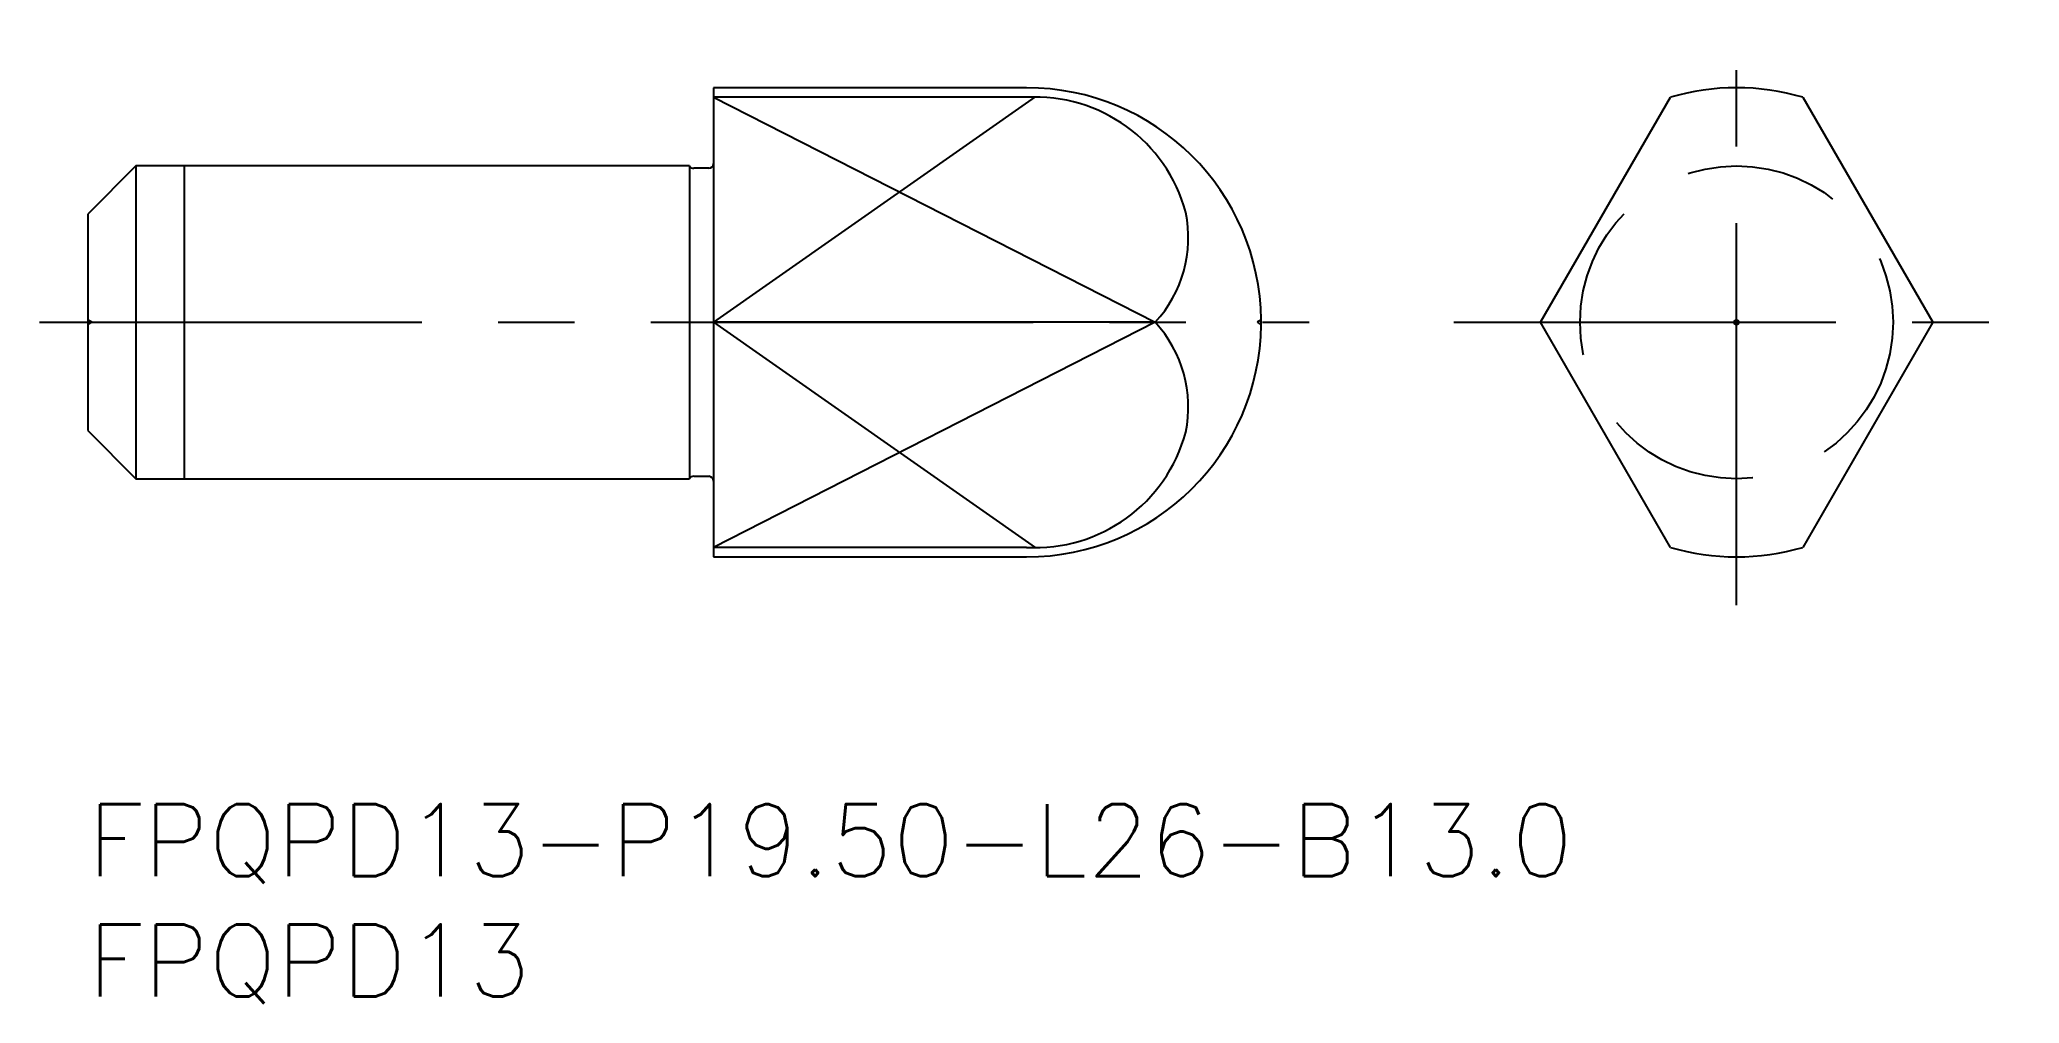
# Model space of a CAD drawing. Extents: x -2 to 80.2, y -8.3 to 31.8.
import ezdxf

# ---------------------------------------------------------------- set-up
doc = ezdxf.new("R2010")
doc.units = 0
doc.header["$LTSCALE"] = 0.5
doc.linetypes.add('CENTER', pattern=[50.8, 31.75, -6.35, 6.35, -6.35])
doc.linetypes.add('DASHED', pattern=[19.05, 12.7, -6.35])
for name, color, linetype in [('MSM_CENTER', 1, 'CENTER'), ('MSM_CONTINUOUS', 7, 'CONTINUOUS'), ('MSM_DASHED', 4, 'DASHED'), ('MSM_NARROW', 5, 'CONTINUOUS'), ('MSM_PART_NUMBER', 7, 'CONTINUOUS')]:
    doc.layers.add(name, color=color, linetype=linetype)
doc.styles.get("Standard").update_dxf_attribs({"font": 'txt.shx', "height": 1, "bigfont": 'bigfont.shx'})

# ---------------------------------------------------------------- blocks, each defined once
blk = doc.blocks.new('*U18')
at = {"layer": 'MSM_PART_NUMBER'}
blk.add_text('FPQPD13-P19.50-L26-B13.0', height=3, dxfattribs=at).set_placement((0, -3))
blk = doc.blocks.new('*U19')
at = {"layer": 'MSM_PART_NUMBER'}
blk.add_text('FPQPD13', height=3, dxfattribs=at).set_placement((0, -8))

msp = doc.modelspace()

# ---------------------------------------------------------------- linework, layer by layer
at = {"layer": 'MSM_CENTER'}
for p, q in [((68.499, 8.27), (68.499, 31.77)), ((-2, 20.02), (50.749, 20.02)), ((56.749, 20.02), (80.249, 20.02))]:
    msp.add_line(p, q, dxfattribs=at)
at = {"layer": 'MSM_CONTINUOUS'}
for p, q in [((39, 29.77), (26, 29.77)), ((26, 29.77), (26, 10.27)), ((39, 29.374), (26, 29.374)), ((60.349, 20.02), (65.749, 29.374)), ((71.249, 29.374), (76.65, 20.02)), ((2, 26.52), (0, 24.52)), ((25, 26.52), (2, 26.52)), ((2, 26.52), (2, 13.52)), ((25, 26.52), (25, 13.52)), ((25.8, 26.42), (25.173, 26.42)), ((0, 24.52), (0, 15.52)), ((44.351, 20.02), (26, 20.02)), ((48.749, 19.92), (48.749, 20.12)), ((65.749, 10.666), (60.349, 20.02)), ((76.65, 20.02), (71.249, 10.666)), ((0, 15.52), (2, 13.52)), ((2, 13.52), (25, 13.52)), ((25.173, 13.62), (25.8, 13.62)), ((39, 10.666), (26, 10.666)), ((26, 10.27), (39, 10.27))]:
    msp.add_line(p, q, dxfattribs=at)
msp.add_circle((68.499, 20.02), 0.0997, dxfattribs=at)
for centre, radius, start, end in [((39, 20.02), 9.75, 0.58593, 90), ((68.499, 20.02), 9.75, 73.61733, 106.38267), ((39.358, 22.901), 6.483, 15.08776, 93.16961), ((25.173, 26.62), 0.2, 210, 270), ((25.8, 26.62), 0.2, 270, 0), ((40.504, 23.547), 5.219, 317.48204, 11.50989), ((39, 20.02), 9.75, 270, 359.41407), ((40.504, 16.493), 5.219, 348.49011, 42.51796), ((39.358, 17.139), 6.483, 266.83039, 344.91224), ((25.173, 13.42), 0.2, 90, 150), ((25.8, 13.42), 0.2, 0, 90), ((68.499, 20.02), 9.75, 253.61733, 286.38267)]:
    msp.add_arc(centre, radius, start, end, dxfattribs=at)
at = {"layer": 'MSM_DASHED'}
for p, q in [((0.173, 20.02), (0, 20.12)), ((0, 19.92), (0.173, 20.02)), ((48.749, 20.12), (48.577, 20.02)), ((48.577, 20.02), (48.749, 19.92))]:
    msp.add_line(p, q, dxfattribs=at)
msp.add_circle((68.499, 20.02), 6.5, dxfattribs=at)
at = {"layer": 'MSM_NARROW'}
for p, q in [((39.358, 29.384), (26, 20.02)), ((26, 29.374), (44.351, 20.02)), ((4, 26.52), (4, 13.52)), ((44.351, 20.02), (26, 10.666)), ((26, 20.02), (39.358, 10.656))]:
    msp.add_line(p, q, dxfattribs=at)

# ---------------------------------------------------------------- block references
at = {"layer": 'MSM_CONTINUOUS'}
for name in ['*U18', '*U19']:
    msp.add_blockref(name, (0, 0), dxfattribs=at)

doc.saveas('drawing.dxf')
